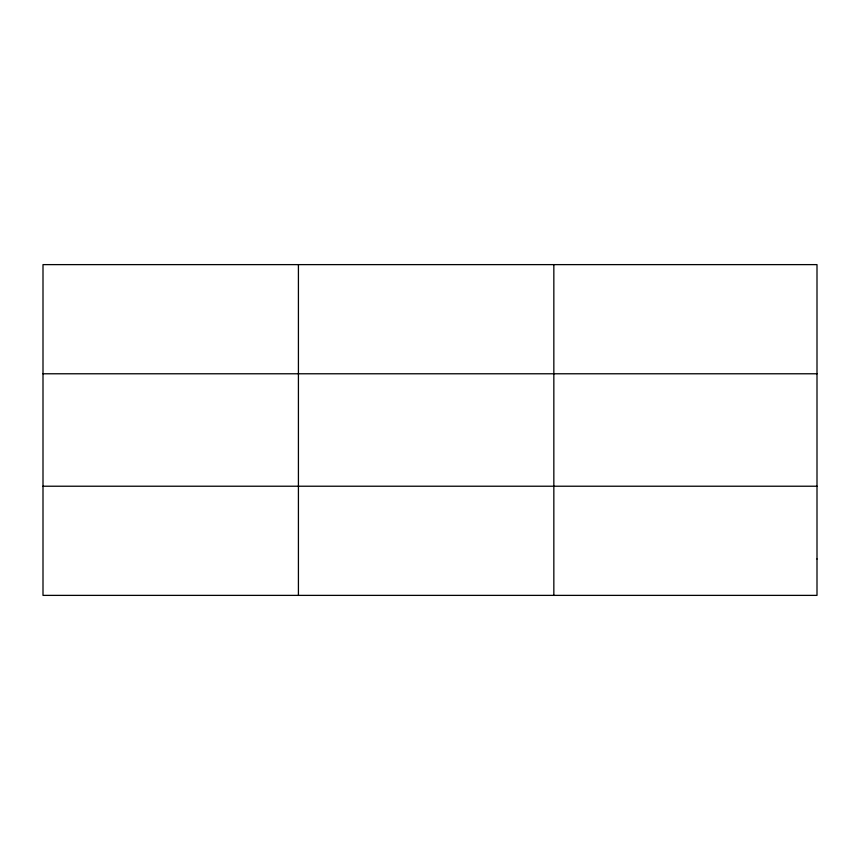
<?xml version="1.0" encoding="UTF-8"?>
<svg xmlns="http://www.w3.org/2000/svg" width="860" height="860" viewBox="0 0 860 860"><rect width="100%" height="100%" fill="white"/><g stroke="black" fill="none" stroke-linecap="round" stroke-linejoin="round"><path stroke-width="1.29" d="M298.42 595.378L298.42 264.622M553.84 595.378L553.84 264.622M43 373.777L817 373.777M43 486.222L817 486.222M817 558.989L817 595.378L43 595.378L43 264.622L817 264.622L817 558.989"/></g></svg>
